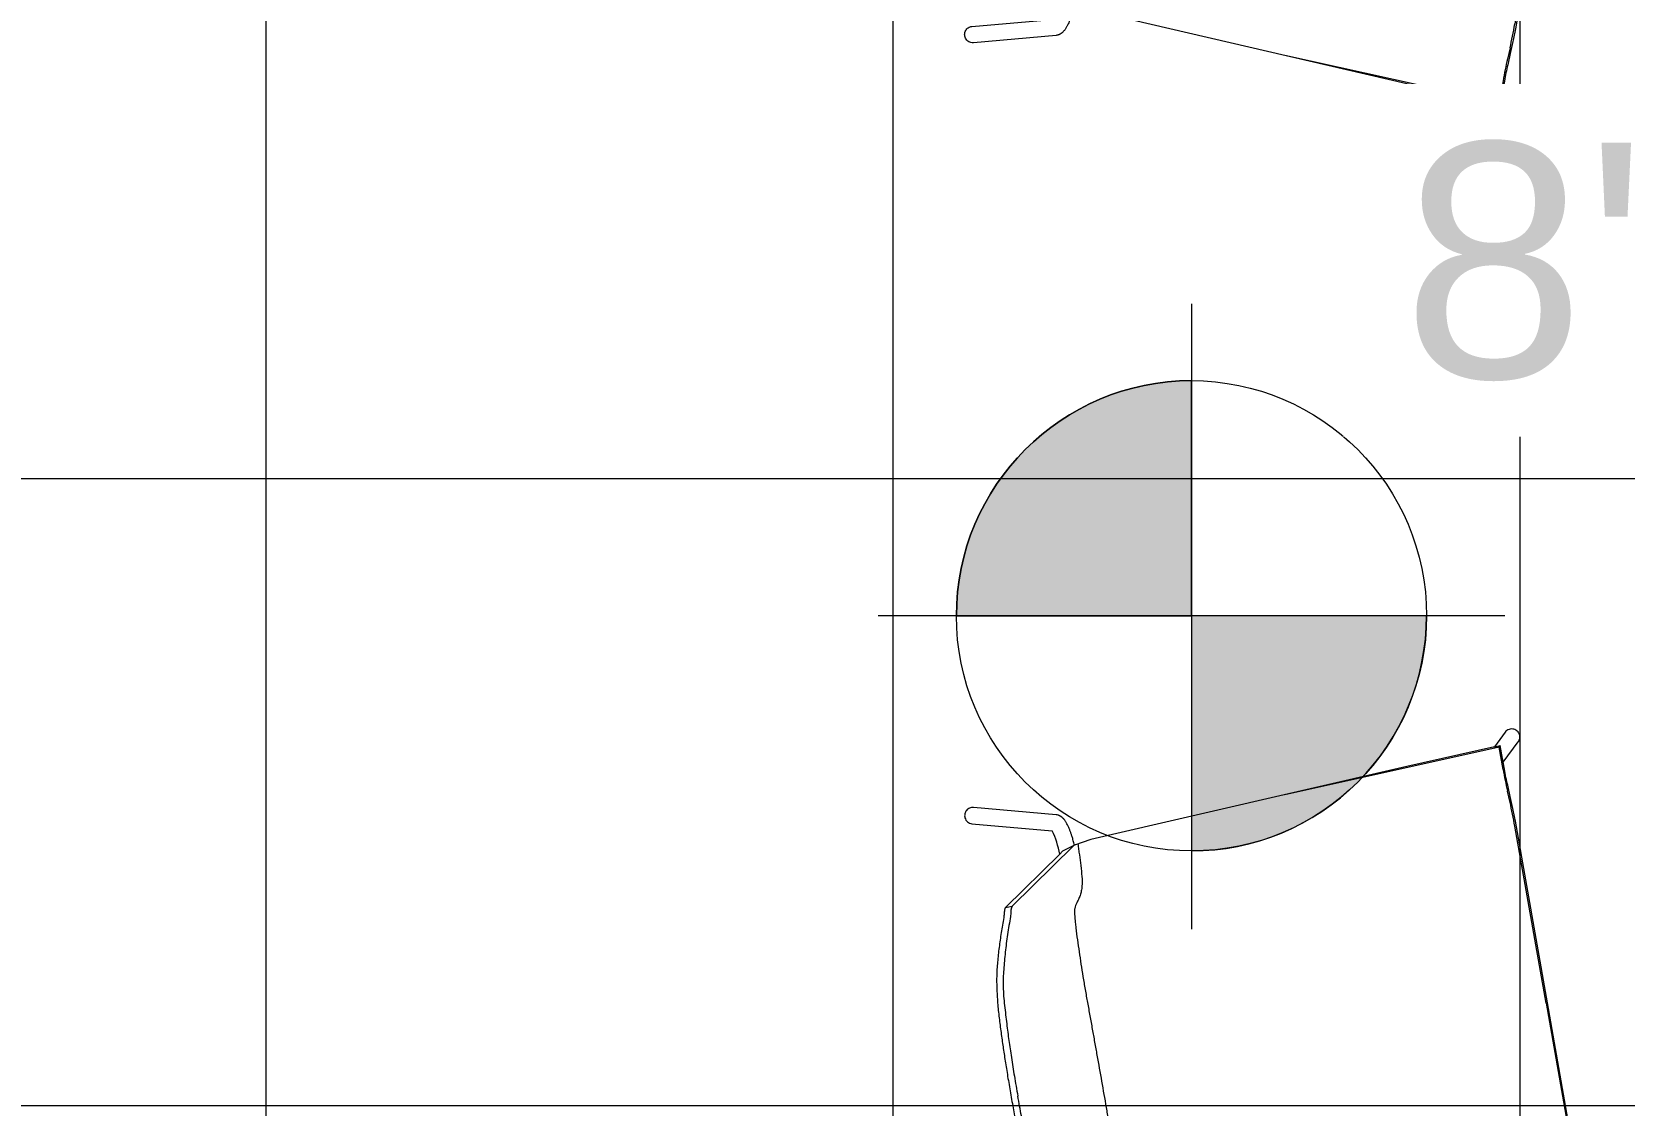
# Model space of a CAD drawing. Header units: inches. Extents: x -1206 to 1060, y -822 to 854.
# Drawn here: x -756.8 to -695.9, y -670.2 to -629.1 of the extents above; entities that cross this region are included whole.
import ezdxf

# ---------------------------------------------------------------- set-up
doc = ezdxf.new("R2010")
doc.units = ezdxf.units.IN
doc.header["$MEASUREMENT"] = 0
for name, color, linetype, lineweight in [('X1$0$A-CLNG-PATT', 13, 'Continuous', 13), ('X1$0$G-ANNO-DIMS', 111, 'Continuous', 9), ('X1$0$I-FURN', 30, 'Continuous', 9)]:
    doc.layers.add(name, color=color, linetype=linetype, lineweight=lineweight)
doc.styles.add('X1$0$Arial', font='arial.ttf', dxfattribs={"height": 8.999999999999991})

# ---------------------------------------------------------------- blocks, each defined once
blk = doc.blocks.new('X1$0$Bernhardt_Design-Chair-Guest-Audio - 1121B-4890950-FIRST FLOOR RCP')
at = {"layer": 'X1$0$I-FURN'}
for p, q in [((-10.02162277186332, 10.64127095349314), (-9.357118285876405, 9.938018978584344)), ((9.357118285877883, 9.938018978584344), (10.0216227718648, 10.64127095349314)), ((-10.00086253572891, 9.709281981184134), (-10.47590212642778, 10.21202129651426)), ((-9.357118285876405, 9.938018978584344), (-10.01152500881633, 9.938018978584342)), ((-10.00086253572891, 9.709281981184134), (-10.01152500881632, 9.938018978584337)), ((-9.948244985072037, 9.88445712778685), (-10.01152500881632, 9.938018978584337)), ((-9.091435804153965, 9.884457127786856), (-9.948244985072037, 9.884457127786856)), ((-9.948244985072037, 9.88445712778685), (-9.586887091123124, 1.489109368574413)), ((-9.357118285876405, 9.938018978584344), (-9.09143580415366, 9.938018978584344)), ((-8.46110776328373, 9.954027932504085), (-8.015491857865467, 9.977451765867192)), ((-7.796306284471422, 9.929018282739403), (-8.241922189889495, 9.905594449376304)), ((-7.051700091700608, 10.00533243699168), (1.734612453674344e-12, 10.00533243699169)), ((-0.004118075037415013, 9.95215046800227), (-6.86661865942062, 9.952150468002245)), ((-0.004118075037415013, 9.95215046800227), (6.8666186594221, 9.952150468002245)), ((-2.544631172440858e-13, 10.00533243699169), (7.051700091702088, 10.00533243699168)), ((7.796306284472903, 9.929018282739403), (8.241922189890976, 9.905594449376304)), ((8.015491857866946, 9.977451765867192), (8.46110776328521, 9.954027932504085)), ((9.091435804155138, 9.938018978584344), (9.357118285877883, 9.938018978584344)), ((9.091435804155445, 9.884457127786856), (9.948244985073517, 9.884457127786856)), ((9.357118285877885, 9.938018978584344), (10.0115250088178, 9.938018978584342)), ((9.948244985073517, 9.884457127786856), (9.586887091124604, 1.489109368574413)), ((9.948244985073517, 9.88445712778685), (10.0115250088178, 9.938018978584337)), ((10.47590212642926, 10.21202129651426), (10.00086253573038, 9.709281981184134)), ((10.00086253573039, 9.709281981184134), (10.0115250088178, 9.938018978584342)), ((-9.840810003322757, 6.275750624177951), (-10.00086253572891, 9.709281981184134)), ((10.00086253573038, 9.709281981184134), (9.840810003324242, 6.275750624178057)), ((-9.182837844808978, -6.127528196540648), (-9.840810003323094, 6.27575062418514)), ((9.8408100033246, 6.275750624185672), (9.182837844810463, -6.127528196540565)), ((-9.083682669425016, -6.777785815707009), (-9.182837844808997, -6.127528196540442)), ((9.182837844810518, -6.127528196540156), (9.083682669426494, -6.777785815707009)), ((-11.1768001437154, -10.33800507145459), (-10.35181270591935, -7.26695212663072)), ((-9.08848893430557, -6.746266428582651), (-8.931617487348625, -7.26448320213053)), ((-9.06821658738189, -6.813235086160701), (-7.196921238893203, -9.536458202488923)), ((-8.846120926576582, -7.389168641229447), (-8.931617487348626, -7.264483202130529)), ((9.06821658738337, -6.813235086160702), (7.196734382776206, -9.536730126908376)), ((8.84612092657806, -7.389168641229447), (8.931617487350104, -7.264483202130533)), ((9.08848893430705, -6.746266428582651), (8.931617487350104, -7.26448320213053)), ((10.35181270592083, -7.26695212663072), (11.17680014371688, -10.33800507145459)), ((-9.771728874634656, -7.516640329089453), (-10.57319987437184, -10.50015227262806)), ((-7.19687501988119, -9.794375917422533), (-8.846120926576582, -7.389168641229447)), ((8.846120926578061, -7.389168641229447), (7.19687501988267, -9.794375917422533)), ((10.57319987437332, -10.50015227262806), (9.771728874636135, -7.516640329089453)), ((-7.196734382774727, -9.79458101806301), (-7.196734382774727, -9.536730126908374)), ((7.196734382776207, -9.79458101806301), (7.196734382776207, -9.536730126908374))]:
    blk.add_line(p, q, dxfattribs=at)
for centre, radius, start, end in [((-8.760097860624683, -11.43809271671039), 4.049837791428793, 91.2171177166112, 104.4654077276334), ((8.760097860626173, -11.43809271671031), 4.049837791428715, 75.53459227236544, 88.7828822833878)]:
    blk.add_arc(centre, radius, start, end, dxfattribs=at)
for centre, major_axis, ratio, start_param, end_param in [((-9.091435804153662, 10.09331165478388), (1.937886698261862, 0), 0.1077743746238468, 4.712388980384526, 5.166174585903105), ((-6.8666186594203, 9.72358500898584), (2.12077740941792, 0), 0.1077743746238466, 1.570796326795046, 2.024581932313521), ((6.86661865942178, 9.72358500898584), (-2.120777409417922, 2.484396073348053e-15), 0.1077743746238465, 4.258603374866063, 4.712388980384533), ((9.091435804155141, 10.09331165478388), (1.937886698261863, 0), 0.1077743746238468, 4.258603374866277, 4.712388980384841), ((-8.075026985146843, -7.728211561249464), (1.454377224660219, 0.1216097383930974), 0.7005461104679898, 0.5779619003923037, 1.091389057451909), ((-6.763271836972161, -6.199835536543534), (-0.4013467039080232, 0.9955039945928164), 0.5962304545609741, 2.350170323448276, 2.636992570566207), ((6.243253193278446, -6.193653517095686), (-0.5854827340672415, 0.9305291073742477), 0.7666510351485872, 2.970718970344723, 3.244172446348278), ((-6.800601058466507, -9.579054998989381), (-0.408274810320332, 0.06722025215537432), 0.1974125016891906, 0.2772048264314106, 1.558864800714852), ((6.800601058467986, -9.579054998989381), (0.4082748103203341, 0.06722025215537365), 0.1974125016891889, 4.724320506464744, 6.005980480748158)]:
    blk.add_ellipse(centre, major_axis=major_axis, ratio=ratio, start_param=start_param, end_param=end_param, dxfattribs=at)
for points, knots in [([(-10.47590212642779, 10.21202129651426), (-10.49777648696956, 10.23533124186011), (-10.53334277520718, 10.28666040433535), (-10.56199422169049, 10.37797286889369), (-10.5619379620431, 10.47330960567001), (-10.52804670776815, 10.58253584071288), (-10.44113567059441, 10.68728081592384), (-10.32157119521856, 10.73710635186338), (-10.22038260419578, 10.7404957452862), (-10.12111981218767, 10.71948241399139), (-10.056877471051, 10.67832523340923), (-10.02162277186333, 10.64127095349314)], [-1, -1, -1, -1, -0.9038461538461539, -0.8076923076923077, -0.7115384615384616, -0.6153846153846154, -0.4615384615384616, -0.3076923076923077, -0.2307692307692308, -0.1538461538461539, 0, 0, 0, 0]), ([(10.02162277186481, 10.64127095349314), (10.0436569588571, 10.66442987844069), (10.09289028417625, 10.70284502463889), (10.18243425634489, 10.73661999492114), (10.27762127675343, 10.74196112682842), (10.38859102089185, 10.71430785534345), (10.49808830269965, 10.63346613658845), (10.55460283523085, 10.51691419359157), (10.5637153852446, 10.41607977301409), (10.54835532240414, 10.31578655071623), (10.51090110329611, 10.24931720906763), (10.47590212642927, 10.21202129651426)], [-1, -1, -1, -1, -0.9038461538461539, -0.8076923076923077, -0.7115384615384616, -0.6153846153846154, -0.4615384615384616, -0.3076923076923077, -0.2307692307692308, -0.1538461538461539, 0, 0, 0, 0]), ([(-7.479779891641017, -6.768117802831252), (-7.596351516530693, -6.738406023929809), (-7.850107394330581, -6.700662633241043), (-8.26492610913382, -6.674491170860123), (-8.621662571379238, -6.65859139383429), (-8.89717002366366, -6.648435681793009), (-9.034088662824775, -6.643006009238535), (-9.104752938222976, -6.639607422388632)], [-1, -1, -1, -1, -0.75, -0.5, -0.25, -0.125, 0, 0, 0, 0]), ([(9.10469094431422, -6.640013977188434), (9.034103034855343, -6.64339163845367), (8.897343047233548, -6.648779174500459), (8.622174369505341, -6.658847825282867), (8.26584497841868, -6.674643048330256), (7.851476871275099, -6.700685897786693), (7.59799209408237, -6.738325857496577), (7.481547064485587, -6.767978046633673)], [-1, -1, -1, -1, -0.875, -0.75, -0.5, -0.25, 0, 0, 0, 0]), ([(-10.35181270591935, -7.266952126630721), (-10.34341752276753, -7.245986584104772), (-10.33121929005449, -7.217491742864097), (-10.31575012503491, -7.185505985314459), (-10.30640310536604, -7.167850590209331), (-10.29914245965234, -7.155529372175732), (-10.29204430679195, -7.144705874527687), (-10.28343471436331, -7.133295997009877), (-10.27510686945689, -7.123567871989427), (-10.26857197770488, -7.116104686415261), (-10.26371833866831, -7.110397847825214), (-10.25892374254999, -7.104777757722592), (-10.25263654828659, -7.097842728232353), (-10.24495292794059, -7.089871239850552), (-10.23600974007256, -7.081175274994163), (-10.22727939799428, -7.07284311830432), (-10.21890131321006, -7.065008019132959), (-10.20822647574787, -7.055614218096978), (-10.19497451456694, -7.044693975338618), (-10.17925281975102, -7.032612828932875), (-10.15773133254834, -7.01764767499894), (-10.12819022682794, -6.99944184603793), (-10.08679138770659, -6.978329143789966), (-10.02278138402693, -6.950442074669726), (-9.937269547221968, -6.918853981807578), (-9.839889444585731, -6.88894348642139), (-9.739144092392793, -6.863784717350122), (-9.636073594223555, -6.842730941755224), (-9.553003223211364, -6.828878599821375), (-9.478502878925042, -6.818148502368283), (-9.415651732539507, -6.80976573839651), (-9.342288718771641, -6.800285562754972), (-9.259359680651064, -6.790420138193905), (-9.171337222357323, -6.781961515538442), (-9.113046107384129, -6.7788452940657), (-9.083682669425016, -6.777785815707009)], [-1, -1, -1, -1, -0.9791666666666667, -0.96875, -0.9583333333333334, -0.953125, -0.9479166666666667, -0.9375, -0.9270833333333334, -0.921875, -0.9166666666666667, -0.9114583333333334, -0.90625, -0.8958333333333334, -0.8854166666666667, -0.875, -0.8645833333333334, -0.8541666666666667, -0.8333333333333334, -0.8125, -0.7916666666666667, -0.75, -0.7083333333333334, -0.6666666666666667, -0.5833333333333334, -0.5, -0.4166666666666666, -0.3333333333333333, -0.25, -0.2083333333333333, -0.1666666666666667, -0.125, -0.08333333333333333, -0.04166666666666666, 0, 0, 0, 0]), ([(-5.953947961718252, -7.275924361047032), (-5.998778055724961, -7.272259227583556), (-6.067579806297279, -7.266908601435961), (-6.159643326704471, -7.259804987317581), (-6.228789742534667, -7.254295679423618), (-6.294922014414396, -7.248945643833451), (-6.358187950504283, -7.243632798862249), (-6.420818944409885, -7.237687359756078), (-6.484037141989486, -7.230336632660789), (-6.545648704609914, -7.221349137359119), (-6.621234562209678, -7.207785330330138), (-6.669961081229007, -7.195782017735797), (-6.698901866097666, -7.186956766388696)], [-1, -1, -1, -1, -0.8333333333333333, -0.75, -0.6666666666666666, -0.5833333333333333, -0.5, -0.4166666666666666, -0.3333333333333333, -0.25, -0.1666666666666667, 0, 0, 0, 0]), ([(7.428142947592538e-13, -7.322872221573295), (-0.3374896928977791, -7.32384467959979), (-0.8442179898831957, -7.325124999599643), (-1.521666895020912, -7.326747124961511), (-2.029011840688996, -7.327377702780248), (-2.542204337560336, -7.329596393264431), (-3.059920645467606, -7.332966429453953), (-3.573071081928517, -7.334488678222718), (-4.072565964460781, -7.331164006444613), (-4.557081552897069, -7.322555647159566), (-5.191915657868769, -7.306931756594341), (-5.652985240390588, -7.289734202386605), (-5.953947961718244, -7.275924361047027)], [0, 0, 0, 0, 0.1666666666666667, 0.25, 0.3333333333333333, 0.4166666666666666, 0.5, 0.5833333333333333, 0.6666666666666666, 0.75, 0.8333333333333333, 1, 1, 1, 1]), ([(5.953947961719093, -7.275924361047091), (5.652985240391473, -7.289734202386652), (5.19191565786969, -7.306931756594376), (4.557081552898059, -7.322555647159566), (4.07256596446182, -7.331164006444628), (3.573071081929614, -7.334488678222701), (3.059920645468759, -7.33296642945395), (2.54220433756155, -7.329596393264426), (2.029011840690266, -7.327377702780248), (1.521666895022237, -7.326747124961511), (0.8442179898845938, -7.325124999599641), (0.3374896928992296, -7.32384467959979), (7.426910547333759e-13, -7.322872221573296)], [0, 0, 0, 0, 0.1666666666666667, 0.25, 0.3333333333333333, 0.4166666666666666, 0.5, 0.5833333333333333, 0.6666666666666666, 0.75, 0.8333333333333333, 1, 1, 1, 1]), ([(6.698901866098489, -7.186956766388977), (6.67689011921756, -7.193854318726801), (6.641118822014425, -7.20332367751642), (6.587767396003732, -7.214330671054444), (6.545099860319011, -7.221786717707904), (6.500951366232381, -7.22816508271424), (6.455980695429473, -7.233548855879365), (6.417487176414375, -7.237585088397759), (6.385873334083718, -7.240692676138313), (6.35339531373967, -7.243817245156108), (6.312211025185334, -7.247535295218881), (6.246457051218072, -7.252959610361632), (6.128850719436828, -7.262081483263368), (6.022889467863568, -7.2702400064153), (5.953947961719092, -7.275924361047085)], [-1, -1, -1, -1, -0.875, -0.8125, -0.75, -0.6875, -0.625, -0.5625, -0.53125, -0.5, -0.4375, -0.375, -0.25, 0, 0, 0, 0]), ([(9.083682669426494, -6.777785815707007), (9.113046107385612, -6.7788452940657), (9.171337647828341, -6.781961698631674), (9.259358191509191, -6.790419497367606), (9.342294249877016, -6.800287942966933), (9.440076713066064, -6.812913163510978), (9.536334652679376, -6.826084360339815), (9.636083063248435, -6.842735975291132), (9.739160712631715, -6.863788354301284), (9.839813494614065, -6.888923905080854), (9.921266188167838, -6.913927876028936), (9.988183854810288, -6.937704595578663), (10.03888914597209, -6.957441240734731), (10.08676313810918, -6.978321790596384), (10.12819796420124, -6.999443860027331), (10.15773037220483, -7.017647425027153), (10.17925300089913, -7.032612876084212), (10.19497446495394, -7.044693962424279), (10.20822648190631, -7.055614219699594), (10.2189013120519, -7.065008018831112), (10.22727939830652, -7.07284311838521), (10.23600973999064, -7.081175274972452), (10.24495292796491, -7.089871239856495), (10.25263654828524, -7.097842728231619), (10.258923742552, -7.104777757722729), (10.26371833866965, -7.110397847825181), (10.2685719777064, -7.116104686415269), (10.27510686945835, -7.123567871989422), (10.28343471436481, -7.133295997009872), (10.29204430679342, -7.144705874527695), (10.29914245965382, -7.155529372175728), (10.30640310536753, -7.167850590209336), (10.31575012503639, -7.185505985314453), (10.33121929005597, -7.21749174286409), (10.34341752276901, -7.245986584104769), (10.35181270592083, -7.266952126630721)], [-1, -1, -1, -1, -0.9583333333333333, -0.9166666666666666, -0.875, -0.8333333333333333, -0.75, -0.6666666666666666, -0.5833333333333333, -0.5, -0.4166666666666667, -0.375, -0.3333333333333333, -0.2916666666666667, -0.25, -0.2083333333333333, -0.1875, -0.1666666666666667, -0.1458333333333333, -0.1354166666666667, -0.125, -0.1145833333333333, -0.1041666666666667, -0.09375, -0.08854166666666666, -0.08333333333333333, -0.078125, -0.07291666666666666, -0.0625, -0.05208333333333333, -0.046875, -0.04166666666666666, -0.03125, -0.02083333333333333, 0, 0, 0, 0]), ([(-6.818741458010373, -9.658845792519655), (-6.5991781508979, -9.74243824001492), (-6.27054067341636, -9.859802324446582), (-5.834389243985779, -10.0006018418161), (-5.507057793844279, -10.09763202540734), (-5.184443725664786, -10.18899871522752), (-4.759051009558402, -10.30232720849953), (-4.328536726320512, -10.39596406520505), (-3.865032200560504, -10.45279815860578), (-3.506089439408948, -10.48015411212283), (-3.147392047382675, -10.49913513043714), (-2.797752410472188, -10.51771803353733), (-2.470593333005941, -10.53578817056885), (-2.155034307459479, -10.54811453481988), (-1.83719704578786, -10.55777904051467), (-1.50030637755138, -10.56600638789439), (-1.14217244240983, -10.57313721219656), (-0.6519003598275505, -10.57958248122467), (-0.2654636801568854, -10.58142125524422), (7.346771506585268e-13, -10.58126589991822)], [0, 0, 0, 0, 0.1, 0.15, 0.2, 0.25, 0.3, 0.4, 0.45, 0.5, 0.55, 0.6, 0.6499999999999999, 0.7, 0.75, 0.8, 0.8500000000000001, 0.9, 1, 1, 1, 1]), ([(6.818741458011853, -9.658845792519655), (6.59917815089938, -9.74243824001492), (6.270540673417842, -9.859802324446582), (5.834389243987259, -10.0006018418161), (5.507057793845759, -10.09763202540734), (5.184443725666264, -10.18899871522752), (4.759051009559882, -10.30232720849953), (4.328536726321994, -10.39596406520505), (3.865032200561983, -10.45279815860578), (3.506089439410427, -10.48015411212283), (3.147392047384153, -10.49913513043714), (2.797752410473667, -10.51771803353733), (2.470593333007419, -10.53578817056885), (2.15503430746096, -10.54811453481988), (1.837197045789339, -10.55777904051467), (1.50030637755286, -10.56600638789439), (1.14217244241131, -10.57313721219656), (0.6519003598290302, -10.57958248122467), (0.2654636801583648, -10.58142125524422), (7.448893186838035e-13, -10.58126589991822)], [0, 0, 0, 0, 0.1, 0.15, 0.2, 0.25, 0.3, 0.4, 0.45, 0.5, 0.55, 0.6, 0.6499999999999999, 0.7, 0.75, 0.8, 0.8500000000000001, 0.9, 1, 1, 1, 1]), ([(-10.57319987437184, -10.50015227262806), (-10.58145417879527, -10.53045550748002), (-10.60627015685284, -10.58659545965323), (-10.66865762212482, -10.65737686867532), (-10.7495858679786, -10.706094896385), (-10.86012764035416, -10.73348742924899), (-10.9948026907546, -10.71403758470652), (-11.10008044326732, -10.63905887984532), (-11.156272338519, -10.55576826134155), (-11.19074244966547, -10.46161367000336), (-11.18966725294432, -10.38658152290125), (-11.17680014371539, -10.33800507145459)], [-1, -1, -1, -1, -0.9038461538461539, -0.8076923076923077, -0.7115384615384616, -0.6153846153846154, -0.4615384615384616, -0.3076923076923077, -0.2307692307692308, -0.1538461538461539, 0, 0, 0, 0]), ([(-6.818351931663496, -9.91727121643776), (-6.84349955291382, -9.912800947636226), (-6.917308286219845, -9.898410210012827), (-7.010553007327133, -9.874928022378292), (-7.088101462996748, -9.849736716582546), (-7.136716136201707, -9.830601370110598), (-7.174185048968831, -9.811810215426895), (-7.190668484381982, -9.800085419919089), (-7.19687501988119, -9.794375917422531)], [-1, -1, -1, -1, -0.8571428571428571, -0.5714285714285714, -0.4285714285714285, -0.2857142857142857, -0.1428571428571428, 0, 0, 0, 0]), ([(7.474021401776553e-13, -10.83719348149043), (-0.2230707639204511, -10.83711795541118), (-0.5480613176347016, -10.83571507461962), (-0.9612139571492377, -10.83131041919099), (-1.262868216271668, -10.8266497824886), (-1.548816939392211, -10.82099228576589), (-1.820547016972096, -10.81422064448743), (-2.088479716861618, -10.80603245014118), (-2.362684162439086, -10.79528705205215), (-2.645703677581684, -10.7843818921737), (-2.929740625412836, -10.77313895846816), (-3.215631264340082, -10.75821251954755), (-3.500685662002502, -10.73579877971361), (-3.7876847538289, -10.70709391985963), (-4.173471419840816, -10.66327348343723), (-4.651220346085214, -10.59050095585076), (-5.189742515677024, -10.45943940229528), (-5.724079237376417, -10.30111430596257), (-6.27078217741587, -10.12373158062374), (-6.63535868535574, -9.988665101389767), (-6.8183519316635, -9.917271216437758)], [-1, -1, -1, -1, -0.9166666666666667, -0.875, -0.8333333333333334, -0.7916666666666667, -0.75, -0.7083333333333333, -0.6666666666666666, -0.625, -0.5833333333333333, -0.5416666666666666, -0.5, -0.4583333333333333, -0.4166666666666666, -0.3333333333333333, -0.25, -0.1666666666666667, -0.08333333333333333, 0, 0, 0, 0]), ([(6.818351931664979, -9.917271216437758), (6.635358685357222, -9.98866510138977), (6.270782177417352, -10.12373158062375), (5.724079237377901, -10.30111430596258), (5.189742515678508, -10.45943940229528), (4.651220346086696, -10.59050095585076), (4.173471419842283, -10.66327348343723), (3.787684753830385, -10.70709391985962), (3.500685662003979, -10.73579877971361), (3.215631264341557, -10.75821251954755), (2.929740625414318, -10.77313895846815), (2.645703677583162, -10.78438189217371), (2.362684162440566, -10.79528705205215), (2.088479716863097, -10.80603245014118), (1.820547016973574, -10.81422064448744), (1.548816939393691, -10.82099228576588), (1.262868216273148, -10.8266497824886), (0.9612139571507154, -10.83131041919099), (0.5480613176361847, -10.83571507461962), (0.2230707639219306, -10.83711795541118), (7.327965393099126e-13, -10.83719348149043)], [-1, -1, -1, -1, -0.9166666666666667, -0.8333333333333334, -0.75, -0.6666666666666666, -0.5833333333333333, -0.5416666666666666, -0.5, -0.4583333333333333, -0.4166666666666666, -0.375, -0.3333333333333333, -0.2916666666666666, -0.25, -0.2083333333333333, -0.1666666666666667, -0.125, -0.08333333333333333, 0, 0, 0, 0]), ([(7.196875019882667, -9.794375917422531), (7.178255413385045, -9.811504424912208), (7.114262493277749, -9.843516497867117), (6.966519680806339, -9.887468094758695), (6.868647174165658, -9.90833067883468), (6.818351931665016, -9.917271216437754)], [-1, -1, -1, -1, -0.5714285714285714, -0.2857142857142857, 0, 0, 0, 0]), ([(11.17680014371687, -10.33800507145459), (11.18484208698495, -10.36836535360876), (11.19149869420461, -10.42938351957011), (11.17297835564318, -10.52189946817241), (11.12735700394806, -10.60461294633892), (11.0454221938394, -10.68371112071163), (10.91912981737488, -10.73436584704619), (10.79045166691608, -10.72223551517545), (10.70008660823711, -10.67831499158269), (10.62307529409889, -10.61410803614003), (10.5864067614508, -10.54863744839119), (10.57319987437332, -10.50015227262806)], [-1, -1, -1, -1, -0.9038461538461539, -0.8076923076923077, -0.7115384615384616, -0.6153846153846154, -0.4615384615384616, -0.3076923076923077, -0.2307692307692308, -0.1538461538461539, 0, 0, 0, 0])]:
    blk.add_open_spline(points, degree=3, knots=knots, dxfattribs=at)
for points in [[(-9.091435804153672, 9.938344315098764), (-8.980854391764598, 9.9383782474489), (-8.7652183058972, 9.94102611603326), (-8.560635697851303, 9.948833992385783), (-8.461107763283728, 9.954027932504083)], [(-8.015491857865445, 9.977451765867196), (-7.86314420356425, 9.985424888547142), (-7.550164588235578, 9.998044789747835), (-7.220616359454357, 10.00401200263013), (-7.051700091700608, 10.00533243699168)], [(7.051700091702069, 10.00533243699168), (7.220616359455821, 10.00401200263013), (7.550164588237044, 9.998044789747835), (7.863144203565716, 9.985424888547142), (8.015491857866913, 9.977451765867196)], [(8.461107763285218, 9.954027932504085), (8.560635697852788, 9.948833992385781), (8.765218305898683, 9.94102611603326), (8.980854391766073, 9.938378247448899), (9.091435804155143, 9.938344315098766)], [(7.481547064485587, -6.767978046633675), (7.424392612814614, -6.782825653574172), (7.309915755463079, -6.818665532394395), (7.148341651514665, -6.894311311934319), (7.007632141573909, -6.98736086611698), (6.933122978537548, -7.047292013772882), (6.898709462276848, -7.073327762310581)]]:
    blk.add_open_spline(points, degree=3, dxfattribs=at)
blk = doc.blocks.new('X1$0$Bernhardt_Design-Chair-Guest-Audio - 1121B-4836248-FIRST FLOOR RCP')
at = {"layer": 'X1$0$I-FURN'}
for p, q in [((-9.771728874634656, 7.516640329089453), (-10.57319987437184, 10.50015227262806)), ((10.57319987437332, 10.50015227262806), (9.771728874636135, 7.516640329089453)), ((-11.1768001437154, 10.33800507145459), (-10.35181270591935, 7.26695212663072)), ((-7.19687501988119, 9.794375917422533), (-8.846120926576582, 7.389168641229447)), ((-7.196734382774727, 9.79458101806301), (-7.196734382774727, 9.536730126908374)), ((7.196734382776207, 9.79458101806301), (7.196734382776207, 9.536730126908374)), ((8.846120926578061, 7.389168641229447), (7.19687501988267, 9.794375917422533)), ((10.35181270592083, 7.26695212663072), (11.17680014371688, 10.33800507145459)), ((-9.06821658738189, 6.813235086160701), (-7.196921238893203, 9.536458202488923)), ((9.06821658738337, 6.813235086160702), (7.196734382776206, 9.536730126908376)), ((-8.846120926576582, 7.389168641229447), (-8.931617487348626, 7.264483202130529)), ((8.84612092657806, 7.389168641229447), (8.931617487350104, 7.264483202130533)), ((-9.083682669425016, 6.777785815707009), (-9.182837844808997, 6.127528196540442)), ((-9.08848893430557, 6.746266428582651), (-8.931617487348625, 7.26448320213053)), ((9.08848893430705, 6.746266428582651), (8.931617487350104, 7.26448320213053)), ((9.182837844810518, 6.127528196540156), (9.083682669426494, 6.777785815707009)), ((-9.182837844808978, 6.127528196540648), (-9.840810003323094, -6.27575062418514)), ((9.8408100033246, -6.275750624185672), (9.182837844810463, 6.127528196540565)), ((-9.948244985072037, -9.88445712778685), (-9.586887091123124, -1.489109368574413)), ((9.948244985073517, -9.884457127786856), (9.586887091124604, -1.489109368574413)), ((-9.840810003322757, -6.275750624177951), (-10.00086253572891, -9.709281981184134)), ((10.00086253573038, -9.709281981184134), (9.840810003324242, -6.275750624178057)), ((-10.00086253572891, -9.709281981184134), (-10.47590212642778, -10.21202129651426)), ((-10.00086253572891, -9.709281981184134), (-10.01152500881632, -9.938018978584337)), ((10.47590212642926, -10.21202129651426), (10.00086253573038, -9.709281981184134)), ((10.00086253573039, -9.709281981184134), (10.0115250088178, -9.938018978584342)), ((-10.02162277186332, -10.64127095349314), (-9.357118285876405, -9.938018978584344)), ((-9.948244985072037, -9.88445712778685), (-10.01152500881632, -9.938018978584337)), ((-9.357118285876405, -9.938018978584344), (-10.01152500881633, -9.938018978584342)), ((-9.091435804153965, -9.884457127786856), (-9.948244985072037, -9.884457127786856)), ((-9.357118285876405, -9.938018978584344), (-9.09143580415366, -9.938018978584344)), ((-8.46110776328373, -9.954027932504085), (-8.015491857865467, -9.977451765867192)), ((-7.796306284471422, -9.929018282739403), (-8.241922189889495, -9.905594449376304)), ((-7.051700091700608, -10.00533243699168), (1.734612453674344e-12, -10.00533243699169)), ((-0.004118075037415013, -9.95215046800227), (-6.86661865942062, -9.952150468002245)), ((-0.004118075037415013, -9.95215046800227), (6.8666186594221, -9.952150468002245)), ((-2.544631172440858e-13, -10.00533243699169), (7.051700091702088, -10.00533243699168)), ((7.796306284472903, -9.929018282739403), (8.241922189890976, -9.905594449376304)), ((8.015491857866946, -9.977451765867192), (8.46110776328521, -9.954027932504085)), ((9.091435804155445, -9.884457127786856), (9.948244985073517, -9.884457127786856)), ((9.091435804155138, -9.938018978584344), (9.357118285877883, -9.938018978584344)), ((9.357118285877883, -9.938018978584344), (10.0216227718648, -10.64127095349314)), ((9.357118285877885, -9.938018978584344), (10.0115250088178, -9.938018978584342)), ((9.948244985073517, -9.88445712778685), (10.0115250088178, -9.938018978584337))]:
    blk.add_line(p, q, dxfattribs=at)
for centre, radius, start, end in [((-8.760097860624683, 11.43809271671039), 4.049837791428794, 255.5345922723659, 268.7828822833881), ((8.760097860626173, 11.43809271671031), 4.049837791428715, 271.2171177166114, 284.4654077276338)]:
    blk.add_arc(centre, radius, start, end, dxfattribs=at)
for centre, major_axis, ratio, start_param, end_param in [((-6.800601058466507, 9.579054998989381), (0.408274810320332, 0.06722025215537439), 0.1974125016891906, 1.582727852874943, 2.864387827158383), ((6.800601058467986, 9.579054998989381), (-0.4082748103203341, 0.06722025215537357), 0.1974125016891889, 3.41879748002121, 4.700457454304624), ((-8.075026985146843, 7.728211561249464), (-1.454377224660219, 0.1216097383930978), 0.7005461104679898, 2.05020359613788, 2.563630753197485), ((-6.763271836972161, 6.199835536543534), (0.4013467039080229, 0.9955039945928165), 0.5962304545609741, 0.5046000830235812, 0.7914223301415125), ((6.243253193278446, 6.193653517095686), (0.5854827340672416, 0.9305291073742473), 0.7666510351485872, 6.180605514421091, 6.454058990424652), ((-9.091435804153662, -10.09331165478388), (1.937886698261862, 0), 0.1077743746238468, 1.117010721276476, 1.570796326795053), ((-6.8666186594203, -9.72358500898584), (-2.12077740941792, 2.955303255356184e-15), 0.1077743746238466, 1.117010721276276, 1.570796326794748), ((6.86661865942178, -9.72358500898584), (2.120777409417922, 0), 0.1077743746238465, 4.712388980384835, 5.166174585903308), ((9.091435804155141, -10.09331165478388), (1.937886698261863, 0), 0.1077743746238468, 1.57079632679474, 2.024581932313303)]:
    blk.add_ellipse(centre, major_axis=major_axis, ratio=ratio, start_param=start_param, end_param=end_param, dxfattribs=at)
for points, knots in [([(-10.57319987437184, 10.50015227262806), (-10.58640676144933, 10.54863744839119), (-10.62307529409741, 10.61410803614002), (-10.70008660823563, 10.67831499158269), (-10.79045166691459, 10.72223551517546), (-10.91912981737341, 10.7343658470462), (-11.04542219383793, 10.68371112071163), (-11.12735700394656, 10.60461294633892), (-11.17297835564171, 10.52189946817242), (-11.19149869420314, 10.42938351957011), (-11.18484208698347, 10.36836535360876), (-11.17680014371539, 10.33800507145459)], [0, 0, 0, 0, 0.1538461538461539, 0.2307692307692308, 0.3076923076923077, 0.4615384615384616, 0.6153846153846154, 0.7115384615384616, 0.8076923076923077, 0.9038461538461539, 1, 1, 1, 1]), ([(-6.818741458010373, 9.658845792519655), (-6.5991781508979, 9.74243824001492), (-6.27054067341636, 9.859802324446582), (-5.834389243985779, 10.0006018418161), (-5.507057793844279, 10.09763202540734), (-5.184443725664786, 10.18899871522752), (-4.759051009558402, 10.30232720849953), (-4.328536726320512, 10.39596406520505), (-3.865032200560504, 10.45279815860578), (-3.506089439408948, 10.48015411212283), (-3.147392047382675, 10.49913513043714), (-2.797752410472188, 10.51771803353733), (-2.470593333005941, 10.53578817056885), (-2.155034307459479, 10.54811453481988), (-1.83719704578786, 10.55777904051467), (-1.50030637755138, 10.56600638789439), (-1.14217244240983, 10.57313721219656), (-0.6519003598275505, 10.57958248122467), (-0.2654636801568854, 10.58142125524422), (7.346771506585268e-13, 10.58126589991822)], [0, 0, 0, 0, 0.1, 0.15, 0.2, 0.25, 0.3, 0.4, 0.45, 0.5, 0.55, 0.6, 0.6499999999999999, 0.7, 0.75, 0.8, 0.8500000000000001, 0.9, 1, 1, 1, 1]), ([(7.474021401776553e-13, 10.83719348149043), (-0.2230707639204513, 10.83711795541118), (-0.5480613176347033, 10.83571507461962), (-0.9612139571492377, 10.83131041919099), (-1.262868216271668, 10.8266497824886), (-1.548816939392211, 10.82099228576589), (-1.820547016972097, 10.81422064448743), (-2.088479716861614, 10.80603245014118), (-2.362684162439086, 10.79528705205215), (-2.645703677581683, 10.7843818921737), (-2.929740625412837, 10.77313895846816), (-3.215631264340081, 10.75821251954755), (-3.500685662002502, 10.73579877971361), (-3.7876847538289, 10.70709391985963), (-4.173471419840817, 10.66327348343723), (-4.651220346085214, 10.59050095585076), (-5.189742515677024, 10.45943940229528), (-5.72407923737642, 10.30111430596258), (-6.27078217741587, 10.12373158062375), (-6.635358685355739, 9.988665101389772), (-6.8183519316635, 9.917271216437758)], [0, 0, 0, 0, 0.08333333333333333, 0.125, 0.1666666666666667, 0.2083333333333333, 0.25, 0.2916666666666666, 0.3333333333333333, 0.375, 0.4166666666666666, 0.4583333333333333, 0.5, 0.5416666666666666, 0.5833333333333333, 0.6666666666666666, 0.75, 0.8333333333333334, 0.9166666666666667, 1, 1, 1, 1]), ([(6.818351931664979, 9.917271216437758), (6.635358685357222, 9.98866510138977), (6.270782177417352, 10.12373158062375), (5.7240792373779, 10.30111430596258), (5.189742515678508, 10.45943940229528), (4.651220346086697, 10.59050095585076), (4.173471419842288, 10.66327348343723), (3.787684753830383, 10.70709391985963), (3.500685662003982, 10.73579877971361), (3.215631264341557, 10.75821251954754), (2.929740625414317, 10.77313895846815), (2.645703677583162, 10.78438189217371), (2.362684162440566, 10.79528705205215), (2.088479716863096, 10.80603245014118), (1.820547016973575, 10.81422064448743), (1.548816939393691, 10.82099228576588), (1.262868216273148, 10.8266497824886), (0.9612139571507158, 10.83131041919099), (0.5480613176361847, 10.83571507461961), (0.2230707639219309, 10.83711795541117), (7.326921204763068e-13, 10.83719348149043)], [0, 0, 0, 0, 0.08333333333333333, 0.1666666666666667, 0.25, 0.3333333333333333, 0.4166666666666666, 0.4583333333333333, 0.5, 0.5416666666666666, 0.5833333333333333, 0.625, 0.6666666666666666, 0.7083333333333333, 0.75, 0.7916666666666666, 0.8333333333333333, 0.875, 0.9166666666666666, 1, 1, 1, 1]), ([(6.818741458011853, 9.658845792519655), (6.59917815089938, 9.74243824001492), (6.270540673417842, 9.859802324446582), (5.834389243987259, 10.0006018418161), (5.507057793845759, 10.09763202540734), (5.184443725666264, 10.18899871522752), (4.759051009559882, 10.30232720849953), (4.328536726321994, 10.39596406520505), (3.865032200561983, 10.45279815860578), (3.506089439410427, 10.48015411212283), (3.147392047384153, 10.49913513043714), (2.797752410473667, 10.51771803353733), (2.470593333007419, 10.53578817056885), (2.15503430746096, 10.54811453481988), (1.837197045789339, 10.55777904051467), (1.50030637755286, 10.56600638789439), (1.14217244241131, 10.57313721219656), (0.6519003598290302, 10.57958248122467), (0.2654636801583648, 10.58142125524422), (7.448893186838035e-13, 10.58126589991822)], [0, 0, 0, 0, 0.1, 0.15, 0.2, 0.25, 0.3, 0.4, 0.45, 0.5, 0.55, 0.6, 0.6499999999999999, 0.7, 0.75, 0.8, 0.8500000000000001, 0.9, 1, 1, 1, 1]), ([(11.17680014371687, 10.33800507145459), (11.1896672529458, 10.38658152290126), (11.19074244966694, 10.46161367000336), (11.15627233852048, 10.55576826134155), (11.10008044326881, 10.63905887984532), (10.99480269075607, 10.71403758470651), (10.86012764035565, 10.733487429249), (10.74958586798008, 10.70609489638501), (10.6686576221263, 10.65737686867532), (10.60627015685432, 10.58659545965323), (10.58145417879675, 10.53045550748002), (10.57319987437332, 10.50015227262806)], [0, 0, 0, 0, 0.1538461538461539, 0.2307692307692308, 0.3076923076923077, 0.4615384615384616, 0.6153846153846154, 0.7115384615384616, 0.8076923076923077, 0.9038461538461539, 1, 1, 1, 1]), ([(-6.818351931663496, 9.91727121643776), (-6.868647174164142, 9.908330678834693), (-6.966519680804829, 9.887468094758697), (-7.114262493276255, 9.843516497867114), (-7.178255413383568, 9.81150442491221), (-7.196875019881188, 9.794375917422531)], [0, 0, 0, 0, 0.2857142857142857, 0.5714285714285714, 1, 1, 1, 1]), ([(7.196875019882667, 9.794375917422531), (7.19066848438346, 9.800085419919089), (7.174185048970313, 9.811810215426899), (7.136716136203196, 9.83060137011059), (7.088101462998237, 9.849736716582548), (7.010553007328644, 9.874928022378272), (6.917308286221355, 9.898410210012818), (6.843499552915339, 9.912800947636217), (6.818351931665018, 9.917271216437753)], [0, 0, 0, 0, 0.1428571428571428, 0.2857142857142857, 0.4285714285714285, 0.5714285714285714, 0.8571428571428571, 1, 1, 1, 1]), ([(7.428142947592538e-13, 7.322872221573295), (-0.3374896928977791, 7.32384467959979), (-0.8442179898831957, 7.325124999599643), (-1.521666895020912, 7.326747124961511), (-2.029011840688996, 7.327377702780248), (-2.542204337560336, 7.329596393264431), (-3.059920645467606, 7.332966429453953), (-3.573071081928517, 7.334488678222718), (-4.072565964460781, 7.331164006444613), (-4.557081552897069, 7.322555647159566), (-5.191915657868769, 7.306931756594341), (-5.652985240390588, 7.289734202386605), (-5.953947961718244, 7.275924361047027)], [0, 0, 0, 0, 0.1666666666666667, 0.25, 0.3333333333333333, 0.4166666666666666, 0.5, 0.5833333333333333, 0.6666666666666666, 0.75, 0.8333333333333333, 1, 1, 1, 1]), ([(5.953947961719093, 7.275924361047091), (5.652985240391473, 7.289734202386652), (5.19191565786969, 7.306931756594376), (4.557081552898059, 7.322555647159566), (4.07256596446182, 7.331164006444628), (3.573071081929614, 7.334488678222701), (3.059920645468759, 7.33296642945395), (2.54220433756155, 7.329596393264426), (2.029011840690266, 7.327377702780248), (1.521666895022237, 7.326747124961511), (0.8442179898845938, 7.325124999599641), (0.3374896928992296, 7.32384467959979), (7.426910547333759e-13, 7.322872221573296)], [0, 0, 0, 0, 0.1666666666666667, 0.25, 0.3333333333333333, 0.4166666666666666, 0.5, 0.5833333333333333, 0.6666666666666666, 0.75, 0.8333333333333333, 1, 1, 1, 1]), ([(-10.35181270591935, 7.266952126630721), (-10.34341752276753, 7.245986584104772), (-10.33121929005449, 7.217491742864097), (-10.31575012503491, 7.185505985314459), (-10.30640310536604, 7.167850590209331), (-10.29914245965234, 7.155529372175732), (-10.29204430679195, 7.144705874527692), (-10.28343471436331, 7.133295997009869), (-10.27510686945688, 7.123567871989421), (-10.26857197770492, 7.116104686415269), (-10.26371833866816, 7.11039784782518), (-10.25892374255052, 7.104777757722728), (-10.25263654828376, 7.097842728231614), (-10.24495292796344, 7.089871239856498), (-10.23600973998916, 7.081175274972452), (-10.22727939830504, 7.072843118385208), (-10.21890131205043, 7.06500801883111), (-10.20822648190483, 7.055614219699595), (-10.19497446495246, 7.044693962424274), (-10.17925300089765, 7.032612876084211), (-10.15773037220335, 7.017647425027158), (-10.12819796419975, 6.999443860027327), (-10.0867631381077, 6.978321790596378), (-10.0388891459706, 6.957441240734731), (-9.988183854808808, 6.937704595578659), (-9.92126618816636, 6.913927876028938), (-9.839813494612583, 6.888923905080863), (-9.739160712630234, 6.863788354301279), (-9.636083063246955, 6.842735975291133), (-9.536334652677882, 6.826084360339816), (-9.44007671306459, 6.812913163510974), (-9.342294249875525, 6.800287942966933), (-9.259358191507712, 6.790419497367609), (-9.171337647826855, 6.781961698631671), (-9.113046107384132, 6.778845294065699), (-9.083682669425015, 6.777785815707009)], [0, 0, 0, 0, 0.02083333333333333, 0.03125, 0.04166666666666666, 0.046875, 0.05208333333333333, 0.0625, 0.07291666666666666, 0.078125, 0.08333333333333333, 0.08854166666666666, 0.09375, 0.1041666666666667, 0.1145833333333333, 0.125, 0.1354166666666667, 0.1458333333333333, 0.1666666666666667, 0.1875, 0.2083333333333333, 0.25, 0.2916666666666666, 0.3333333333333333, 0.375, 0.4166666666666667, 0.5, 0.5833333333333333, 0.6666666666666666, 0.75, 0.8333333333333333, 0.875, 0.9166666666666666, 0.9583333333333333, 1, 1, 1, 1]), ([(-7.479779891641017, 6.768117802831252), (-7.596351516530693, 6.738406023929809), (-7.850107394330581, 6.700662633241043), (-8.26492610913382, 6.674491170860123), (-8.621662571379238, 6.65859139383429), (-8.89717002366366, 6.648435681793009), (-9.034088662824775, 6.643006009238535), (-9.104752938222976, 6.639607422388632)], [-1, -1, -1, -1, -0.75, -0.5, -0.25, -0.125, 0, 0, 0, 0]), ([(-5.953947961718252, 7.275924361047032), (-5.998778055724961, 7.272259227583556), (-6.067579806297279, 7.266908601435961), (-6.159643326704471, 7.259804987317581), (-6.228789742534667, 7.254295679423618), (-6.294922014414396, 7.248945643833451), (-6.358187950504283, 7.243632798862249), (-6.420818944409885, 7.237687359756078), (-6.484037141989486, 7.230336632660789), (-6.545648704609914, 7.221349137359119), (-6.621234562209678, 7.207785330330138), (-6.669961081229007, 7.195782017735797), (-6.698901866097666, 7.186956766388696)], [-1, -1, -1, -1, -0.8333333333333333, -0.75, -0.6666666666666666, -0.5833333333333333, -0.5, -0.4166666666666666, -0.3333333333333333, -0.25, -0.1666666666666667, 0, 0, 0, 0]), ([(6.698901866098489, 7.186956766388977), (6.67689011921756, 7.193854318726801), (6.641118822014425, 7.20332367751642), (6.587767396003732, 7.214330671054444), (6.545099860319011, 7.221786717707904), (6.500951366232381, 7.22816508271424), (6.455980695429473, 7.233548855879365), (6.417487176414375, 7.237585088397759), (6.385873334083718, 7.240692676138313), (6.35339531373967, 7.243817245156108), (6.312211025185334, 7.247535295218881), (6.246457051218072, 7.252959610361632), (6.128850719436828, 7.262081483263368), (6.022889467863568, 7.2702400064153), (5.953947961719092, 7.275924361047085)], [-1, -1, -1, -1, -0.875, -0.8125, -0.75, -0.6875, -0.625, -0.5625, -0.53125, -0.5, -0.4375, -0.375, -0.25, 0, 0, 0, 0]), ([(9.10469094431422, 6.640013977188434), (9.034103034855343, 6.64339163845367), (8.897343047233548, 6.648779174500459), (8.622174369505341, 6.658847825282867), (8.26584497841868, 6.674643048330256), (7.851476871275099, 6.700685897786693), (7.59799209408237, 6.738325857496577), (7.481547064485587, 6.767978046633673)], [-1, -1, -1, -1, -0.875, -0.75, -0.5, -0.25, 0, 0, 0, 0]), ([(9.083682669426494, 6.777785815707007), (9.113046107385612, 6.7788452940657), (9.171337152080982, 6.781961504046518), (9.259359926624946, 6.790420178415653), (9.34228780516135, 6.800285413359902), (9.415655141015689, 6.809766295755042), (9.478490158639511, 6.818146422329238), (9.534425609814612, 6.826203838255751), (9.586054201211372, 6.834390565443366), (9.636520668990679, 6.843289366983925), (9.687690741130735, 6.853268582426556), (9.755887642004296, 6.867971601783665), (9.839906037281043, 6.88894591575705), (9.937263305893453, 6.918852242826051), (10.02278732099522, 6.950445556998167), (10.08678194943383, 6.978323223395082), (10.12477222532519, 6.997702631588632), (10.15481464151183, 7.015757041067139), (10.17933299399418, 7.032450113571077), (10.19901456603264, 7.047888984929422), (10.21285317749105, 7.059634410566511), (10.22098351774915, 7.066937949163116), (10.22730460251057, 7.072878871540148), (10.23382671747718, 7.079102332020697), (10.24046506600109, 7.085481226117647), (10.24725334467579, 7.092242817606415), (10.25419272495766, 7.099506558954215), (10.26129598561037, 7.107468779598604), (10.27098400653718, 7.119011890005631), (10.28336250315249, 7.132845764661676), (10.29508167333164, 7.148835874666603), (10.30322203070569, 7.162403465295119), (10.3087420112457, 7.172318737775923), (10.3242193250801, 7.201741054433233), (10.33921993119311, 7.23550381284178), (10.35181270592083, 7.266952126630721)], [0, 0, 0, 0, 0.04166666666666666, 0.08333333333333333, 0.125, 0.1666666666666667, 0.2083333333333333, 0.25, 0.2916666666666667, 0.3333333333333333, 0.375, 0.4166666666666667, 0.5, 0.5833333333333334, 0.6666666666666667, 0.7083333333333334, 0.75, 0.78125, 0.8125, 0.84375, 0.859375, 0.8671875, 0.875, 0.8828125, 0.890625, 0.8984375, 0.90625, 0.9140625, 0.921875, 0.9375, 0.953125, 0.95703125, 0.9609375, 0.96875, 1, 1, 1, 1]), ([(-10.47590212642779, -10.21202129651426), (-10.51090110329462, -10.24931720906763), (-10.54835532240266, -10.31578655071624), (-10.56371538524311, -10.41607977301408), (-10.55460283522937, -10.51691419359157), (-10.49808830269817, -10.63346613658844), (-10.38859102089037, -10.71430785534345), (-10.27762127675194, -10.74196112682842), (-10.18243425634341, -10.73661999492114), (-10.09289028417477, -10.7028450246389), (-10.04365695885563, -10.6644298784407), (-10.02162277186333, -10.64127095349314)], [0, 0, 0, 0, 0.1538461538461539, 0.2307692307692308, 0.3076923076923077, 0.4615384615384616, 0.6153846153846154, 0.7115384615384616, 0.8076923076923077, 0.9038461538461539, 1, 1, 1, 1]), ([(10.02162277186481, -10.64127095349314), (10.05687747105248, -10.67832523340923), (10.12111981218915, -10.71948241399139), (10.22038260419726, -10.7404957452862), (10.32157119522003, -10.73710635186338), (10.4411356705959, -10.68728081592383), (10.52804670776963, -10.58253584071288), (10.56193796204458, -10.47330960567), (10.56199422169198, -10.37797286889369), (10.53334277520865, -10.28666040433535), (10.49777648697104, -10.23533124186011), (10.47590212642927, -10.21202129651426)], [0, 0, 0, 0, 0.1538461538461539, 0.2307692307692308, 0.3076923076923077, 0.4615384615384616, 0.6153846153846154, 0.7115384615384616, 0.8076923076923077, 0.9038461538461539, 1, 1, 1, 1])]:
    blk.add_open_spline(points, degree=3, knots=knots, dxfattribs=at)
for points in [[(7.481547064485587, 6.767978046633675), (7.424392612814614, 6.782825653574172), (7.309915755463079, 6.818665532394395), (7.148341651514665, 6.894311311934319), (7.007632141573909, 6.98736086611698), (6.933122978537548, 7.047292013772882), (6.898709462276848, 7.073327762310581)], [(-9.091435804153672, -9.938344315098764), (-8.980854391764598, -9.9383782474489), (-8.7652183058972, -9.94102611603326), (-8.560635697851303, -9.948833992385783), (-8.461107763283728, -9.954027932504083)], [(-8.015491857865445, -9.977451765867196), (-7.86314420356425, -9.985424888547142), (-7.550164588235578, -9.998044789747835), (-7.220616359454357, -10.00401200263013), (-7.051700091700608, -10.00533243699168)], [(7.051700091702069, -10.00533243699168), (7.220616359455821, -10.00401200263013), (7.550164588237044, -9.998044789747835), (7.863144203565716, -9.985424888547142), (8.015491857866913, -9.977451765867196)], [(8.461107763285218, -9.954027932504085), (8.560635697852788, -9.948833992385781), (8.765218305898683, -9.94102611603326), (8.980854391766073, -9.938378247448899), (9.091435804155143, -9.938344315098766)]]:
    blk.add_open_spline(points, degree=3, dxfattribs=at)
blk = doc.blocks.new('X1$0$Spot Elevations - Spot Elevation - Target Filled-49714-FIRST FLOOR RCP')
at = {"layer": 'X1$0$G-ANNO-DIMS'}
h = blk.add_hatch(color=256, dxfattribs=at)
edge = h.paths.add_edge_path(flags=0)
edge.add_line((1.249000902703301e-16, 0), (-0.09374999999999985, 0))
edge.add_arc((4.891920202254595e-16, -2.60208521396521e-16), 0.09375000000000024, 90.00000000000063, 180.0000000000003, ccw=False)
edge.add_line((1.249000902703301e-16, 0.09375000000000007), (1.249000902703301e-16, 0))
h = blk.add_hatch(color=256, dxfattribs=at)
edge = h.paths.add_edge_path(flags=0)
edge.add_line((1.249000902703301e-16, 0), (0.09375000000000029, 0))
edge.add_arc((2.289834988289385e-16, 6.245004513516504e-17), 0.09374999999999996, 269.99999999999955, 359.99999999999966, ccw=False)
edge.add_line((1.249000902703301e-16, -0.09375), (1.249000902703301e-16, 0))
for p, q in [((-2.706168622523819e-16, 0.1243846875261664), (-2.706168622523819e-16, -0.125)), ((1.249000902703301e-16, 0), (1.249000902703301e-16, 0.09375000000000007)), ((0.1250000000000001, 7.067913962433002e-16), (-0.1249999999999998, 7.067913962433002e-16)), ((-0.09374999999999985, 0), (1.249000902703301e-16, 0)), ((1.249000902703301e-16, 0), (1.249000902703301e-16, -0.09375)), ((0.09375000000000029, 0), (1.249000902703301e-16, 0))]:
    blk.add_line(p, q, dxfattribs=at)
blk.add_circle((1.249000902703301e-16, 0), 0.09375000000000007, dxfattribs=at)
for centre, radius, start, end in [((4.891920202254595e-16, -2.60208521396521e-16), 0.09375000000000024, 90.0000000000002, 179.9999999999999), ((2.289834988289385e-16, 6.245004513516504e-17), 0.09374999999999996, 269.9999999999992, 359.9999999999993)]:
    blk.add_arc(centre, radius, start, end, dxfattribs=at)
blk = doc.blocks.new('X1')
at = {"layer": 'X1$0$A-CLNG-PATT'}
h = blk.add_hatch(dxfattribs=at)
h.set_pattern_fill('FP1_25', color=256, style=0, pattern_type=2)
h.set_pattern_definition([(180, (-363.88, 1.811), (2.939152317953648e-15, 24), []), (90, (-363.88, 1.811), (24, -1.469576158976824e-15), [])])
h.paths.add_polyline_path([(-732.5886361878237, -747.1941201453415), (-618.9294770482086, -747.1941201453415), (-618.9294770482086, -720.1784225132483), (-601.8982920039781, -720.1784225132483), (-601.8982920039781, -580.4441201453424), (-618.9320315692586, -580.4441201453424), (-618.9320315692586, -555.8402997941718), (-768.9320315692587, -555.8402997941718), (-768.9320315692587, -581.1941201453427), (-795.9294770482113, -581.1941201453424), (-795.9294770482113, -720.1941201453425), (-768.9294770482086, -720.1941201453425), (-768.9294770482086, -747.1941201453415)], flags=0)
h.paths.add_polyline_path([(-727.2653236878238, -694.4678991162905), (-747.5423441951689, -694.4678991162874), (-747.5423441951689, -671.0655553662888), (-724.1400004451689, -671.0655553662905), (-724.1400004451714, -694.4678991162905)], flags=0)
h.paths.add_polyline_path([(-675.8806489231919, -694.1013099272525), (-675.8806489231939, -670.6989661772525), (-652.4783051731938, -670.6989661772504), (-652.4783051731919, -694.1013099272504), (-674.0321986878238, -694.1013099272504)], flags=0)
h.paths.add_polyline_path([(-652.7283051731938, -621.8795943882637), (-676.1306489231937, -621.879594388261), (-676.1306489231918, -598.4772506382614), (-652.7283051731916, -598.4772506382637), (-652.7283051731938, -616.1976674075045)], flags=0)
h.paths.add_polyline_path([(-747.5423441951687, -621.8795943882631), (-747.5423441951704, -598.4772506382627), (-724.1400004451698, -598.4772506382614), (-724.1400004451687, -621.879594388261), (-743.2352611878237, -621.879594388261)], flags=0)
h.paths.add_polyline_path([(-434.4831361878237, -4.076254345689846), (-281.8643590807005, -4.076254345689846), (-281.8643590807004, 25.923745654311), (-463.8957181878778, 25.923745654311), (-463.8957181878778, -4.076254345689846), (-452.6820315688586, -4.076254345689846)], flags=0)
at = {"layer": 'X1$0$G-ANNO-DIMS', "xscale": 95.99999999999994, "yscale": 95.99999999999994, "zscale": 95.99999999999994}
blk.add_blockref('X1$0$Spot Elevations - Spot Elevation - Target Filled-49714-FIRST FLOOR RCP', (-712.4437326658808, -651.4243794536483), dxfattribs=at)
at = {"layer": 'X1$0$I-FURN'}
for name, p, rotation in [('X1$0$Bernhardt_Design-Chair-Guest-Audio - 1121B-4890950-FIRST FLOOR RCP', (-708.6718208273288, -620.2788000777886), 260.0000000000003), ('X1$0$Bernhardt_Design-Chair-Guest-Audio - 1121B-4836248-FIRST FLOOR RCP', (-708.6718208273282, -667.9707188045644), 100.0000000000006)]:
    blk.add_blockref(name, p, dxfattribs=dict(at, rotation=rotation))
at = {"layer": 'X1$0$G-ANNO-DIMS', "insert": (-704.3748660948626, -633.3165123583951), "char_height": 9, "width": 38.23472022955523, "attachment_point": 1, "line_spacing_factor": 0.9417779076525876, "style": 'X1$0$Arial', "bg_fill": 3, "box_fill_scale": 1.25, "bg_fill_color": 256, "bg_fill_true_color": 13158600, "bg_fill_transparency": 0}
blk.add_mtext('8\' - 6"', dxfattribs=at)

msp = doc.modelspace()

# ---------------------------------------------------------------- block references
at = {"color": 253}
msp.add_blockref('X1', (0, 0), dxfattribs=at)

doc.saveas('drawing.dxf')
